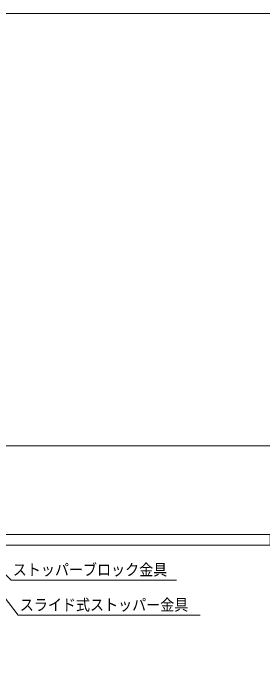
# Model space of a CAD drawing. Units: millimetres, scale not verified. Extents: x -6062 to 6062, y -3045 to 3045.
# Drawn here: x -3070 to -2360, y 866 to 2770 of the extents above; entities that cross this region are included whole.
import ezdxf
from ezdxf.enums import TextEntityAlignment as Align

# ---------------------------------------------------------------- set-up
doc = ezdxf.new("R2010")
doc.units = ezdxf.units.MM
doc.header["$LTSCALE"] = 20
for name, color, linetype, lineweight in [('0-0_2寸法-3', 7, 'Continuous', 9), ('0-1_2寸法-1', 7, 'Continuous', 9), ('0-3_3一般', 7, 'Continuous', 9), ('0-4_1図面枠', 7, 'Continuous', 9)]:
    doc.layers.add(name, color=color, linetype=linetype, lineweight=lineweight)
doc.styles.add('ＭＳ ゴシック', font='')
doc.styles.get('ＭＳ ゴシック').set_extended_font_data('MS Gothic')

# ---------------------------------------------------------------- blocks, each defined once
blk = doc.blocks.new('グループ-68')
at = {"layer": '0-3_3一般'}
blk.add_lwpolyline([(-11020, 25096.9), (-11020, 25716.9), (-26440, 25716.9), (-26440, 25096.9)], close=True, dxfattribs=at)
blk = doc.blocks.new('グループ-81')
at = {"layer": '0-4_1図面枠'}
blk.add_lwpolyline([(-80000, 55400), (80000, 55400), (80000, -55400), (-80000, -55400)], close=True, dxfattribs=at)
blk = doc.blocks.new('図面枠')
at = {"layer": '0-4_1図面枠'}
blk.add_blockref('グループ-81', (0, 0), dxfattribs=at)

msp = doc.modelspace()

# ---------------------------------------------------------------- linework, layer by layer
at = {"layer": '0-0_2寸法-3'}
for points in [[(-3179.5, 1216.36), (-3056.34, 1055.84), (-2538.33, 1055.84)], [(-3135.5, 1215.24), (-3076.1, 1155.84), (-2605.36, 1155.84)]]:
    msp.add_lwpolyline(points, dxfattribs=at)
at = {"layer": '0-1_2寸法-1'}
msp.add_line((-1532.21, 1538.34), (-4702.79, 1538.34), dxfattribs=at)

# ---------------------------------------------------------------- block references
at = {"layer": '0-3_3一般', "xscale": 0.05, "yscale": 0.05}
msp.add_blockref('グループ-68', (-1787.5, 0), dxfattribs=at)
at = {"layer": '0-4_1図面枠', "xscale": 0.05, "yscale": 0.05}
msp.add_blockref('図面枠', (-1787.5, 0), dxfattribs=at)

# ---------------------------------------------------------------- texts
at = {"layer": '0-0_2寸法-3', "style": 'ＭＳ ゴシック', "width": 0.9}
for s, p in [('ストッパーブロック金具', (-3071.28, 1159.19)), ('スライド式ストッパー金具', (-3051.31, 1059.19))]:
    msp.add_text(s, height=32.55, dxfattribs=at).set_placement(p, align=Align.BOTTOM_LEFT)

doc.saveas('drawing.dxf')
